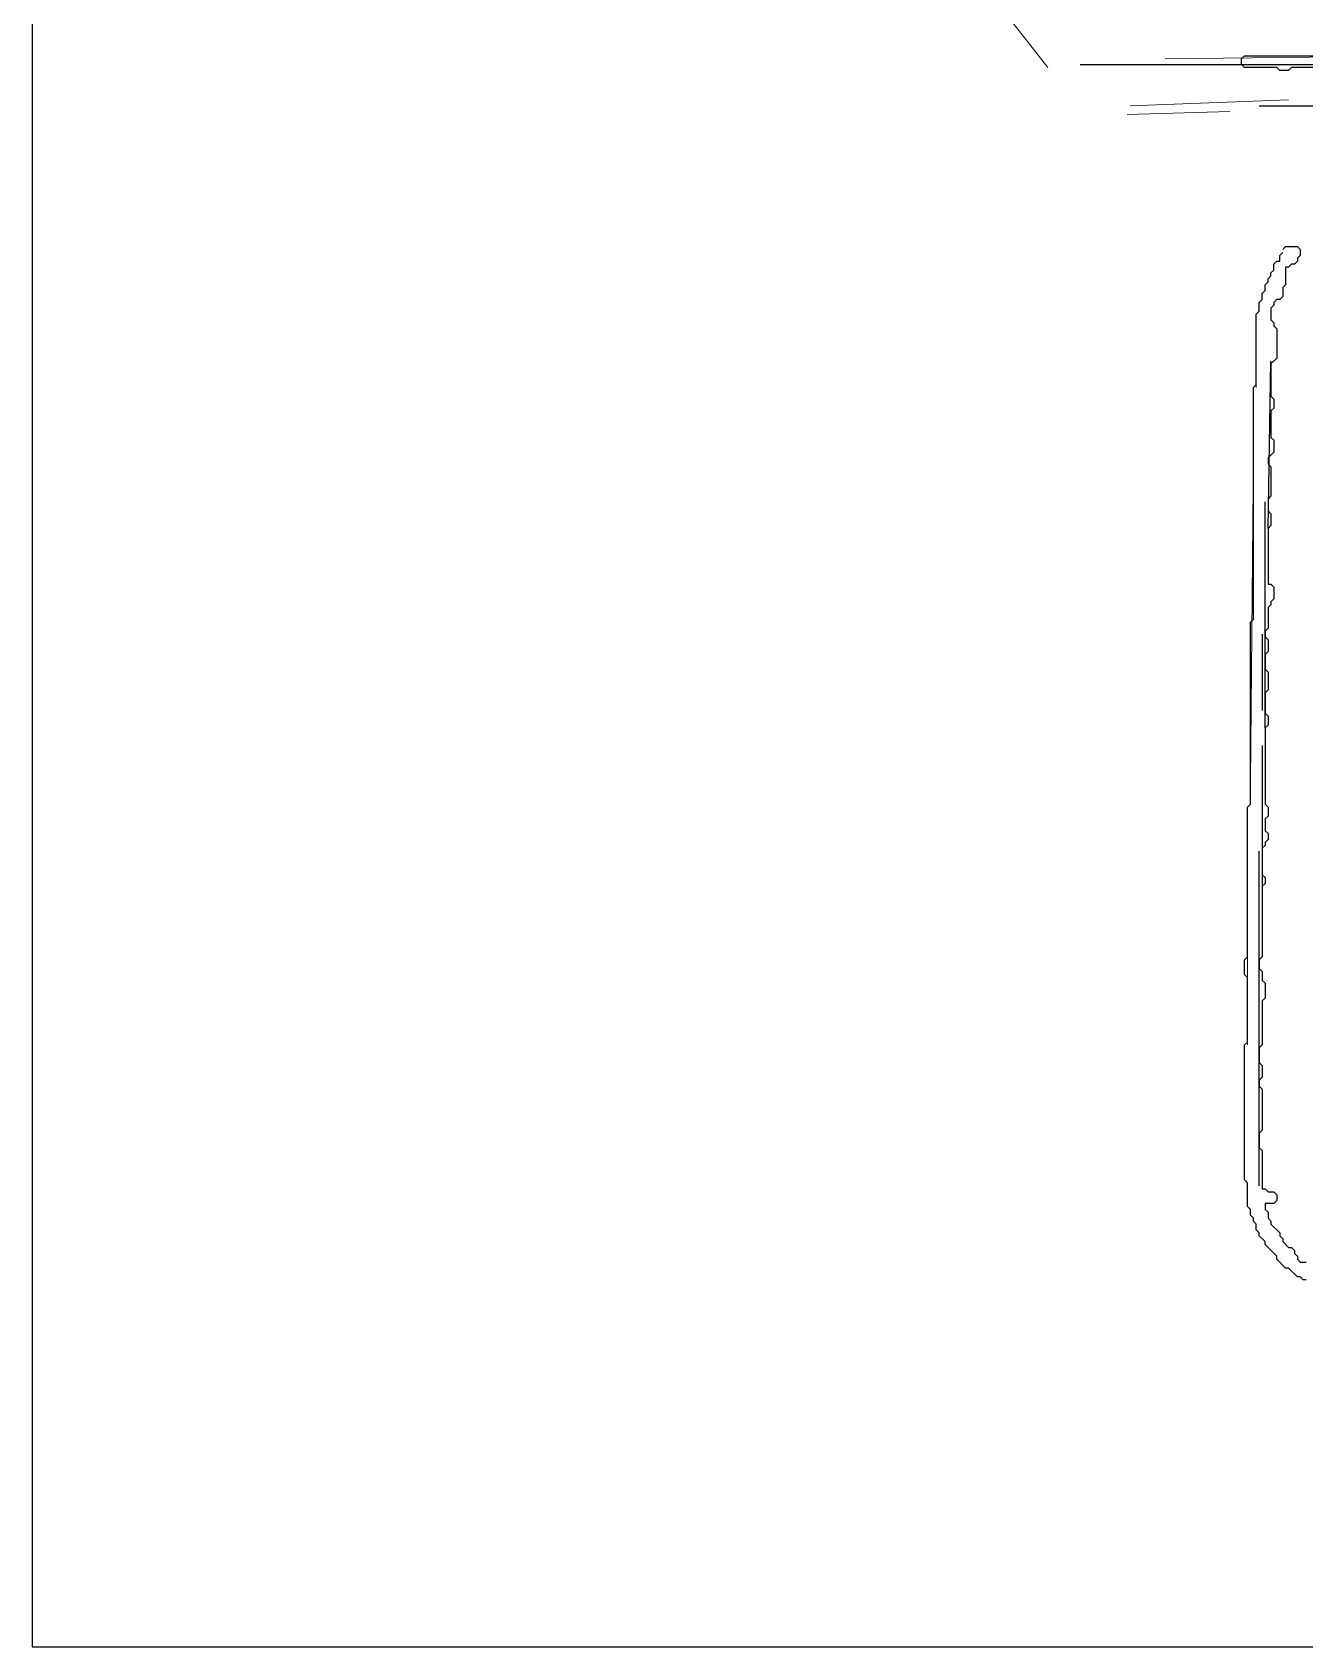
# Model space of a CAD drawing. Header units: metres. Extents: x 0 to 314, y 0 to 400.
# Drawn here: x 0 to 108.4, y 0.2 to 137.8 of the extents above; entities that cross this region are included whole.
import ezdxf

# ---------------------------------------------------------------- set-up
doc = ezdxf.new("R2010")
doc.units = ezdxf.units.M
for name, color, linetype in [('CUT', 7, 'Continuous'), ('FOLD', 1, 'Continuous'), ('OUTLINE', 3, 'Continuous')]:
    doc.layers.add(name, color=color, linetype=linetype)

msp = doc.modelspace()

# ---------------------------------------------------------------- linework, layer by layer
at = {"layer": 'CUT', "lineweight": 25}
for p, q in [((89.25, 135), (124.75, 135)), ((104.5, 131.5), (114.75, 131.5)), ((105.25, 95.5), (105.5, 109.75)), ((105, 78.5), (105, 97.75)), ((104.75, 86.5), (104.75, 80)), ((104.75, 77), (104.75, 65)), ((104.5, 39.5), (104.5, 68))]:
    msp.add_line(p, q, dxfattribs=at)
at = {"layer": 'FOLD', "lineweight": 18}
for p, q in [((80.25, 142.75), (86.5, 134.75)), ((96.5, 135.5), (118.25, 135.75)), ((93.5, 131.5), (107, 132)), ((93.25, 130.75), (102, 131)), ((104.25, 113.25), (104.25, 107.5)), ((103.75, 74), (104, 102.25)), ((103.5, 62.75), (103.5, 71.5)), ((103.5, 51.5), (103.5, 59.75)), ((103.25, 40.25), (103.25, 51.25))]:
    msp.add_line(p, q, dxfattribs=at)
at = {"layer": 'OUTLINE'}
for points in [[(0, 325.75), (0, 0.25), (314.25, 0.25), (314.25, 399.75)], [(125, 134.75), (107.25, 134.75), (107, 134.5), (106.25, 134.5), (106, 134.75), (103.25, 134.75), (103, 135), (103, 135.5), (103.25, 135.75), (122.25, 135.75)], [(108.5, 31.5), (108.25, 31.5), (108, 31.75), (107.75, 31.75), (107, 32.5), (106.75, 32.5), (106, 33.25), (106, 33.5), (105, 34.5), (105, 34.75), (104.5, 35.25), (104.5, 35.5), (104.25, 35.75), (104.25, 36.25), (104, 36.5), (104, 36.75), (103.75, 37), (103.75, 37.5), (103.5, 37.75), (103.5, 39.75), (103.25, 40), (103.25, 51.5), (103.5, 51.75), (103.5, 57.25), (103.25, 57.5), (103.25, 58.75), (103.5, 59), (103.5, 71.75), (103.75, 72), (103.75, 87.5), (104, 87.75), (104, 107.5), (104.25, 107.75), (104.25, 113.75), (104.5, 114), (104.5, 114.75), (104.75, 115), (104.75, 115.5), (105, 115.75), (105, 116.25), (105.25, 116.5), (105.25, 116.75), (105.5, 117), (105.5, 117.25), (105.75, 117.5), (105.75, 118), (106, 118.25), (106.25, 118.25), (106.25, 118.75), (106.5, 119)], [(106.5, 119.25), (106.75, 119.5), (107.75, 119.5), (108, 119.25), (108, 118.75), (107.75, 118.5), (107.75, 118.25), (107.5, 118), (107.25, 118), (107, 117.75), (106.75, 117.75), (106.75, 116.25), (106.5, 116), (106.5, 115.25), (106.25, 115), (106, 115), (105.75, 114.75), (105.75, 114.5), (105.5, 114.25), (105.5, 113.25), (105.75, 113), (105.75, 112.75), (106, 112.5), (106, 110), (105.5, 109.5), (105.5, 106.75), (105.75, 106.5), (105.75, 105.75), (105.5, 105.5), (105.5, 103.25), (105.75, 103), (105.75, 102), (105.25, 101.5), (105.25, 101), (105.5, 100.75), (105.5, 98.25), (105.25, 98), (105.25, 97), (105.5, 96.75), (105.5, 95.75), (105.25, 95.5), (105.25, 90.75), (105.5, 90.75), (105.75, 90.5), (105.75, 89.5), (105.5, 89.25), (105.5, 89), (105.25, 88.75), (105.25, 87), (105, 86.75), (105, 86.25), (105.25, 86), (105.25, 85), (105, 84.75), (105, 83.5), (105.25, 83.25), (105.25, 81.75), (105, 81.5), (105, 79.75), (105.25, 79.5), (105.25, 78.75), (105, 78.5), (105, 72), (105.25, 71.75), (105.25, 71), (105, 70.75), (105, 69.75), (105.25, 69.5), (105.25, 69), (105, 68.75), (105, 68.5), (104.75, 68.25), (104.75, 66), (105, 65.75), (105, 65.25), (104.75, 65), (104.75, 59), (104.5, 58.75), (104.5, 58), (104.75, 57.75), (104.75, 57), (105, 56.75), (105, 55.5), (104.75, 55.25), (104.75, 51.5), (104.5, 51.25), (104.5, 50), (104.75, 49.75), (104.75, 48.75), (104.5, 48.5), (104.5, 48), (104.75, 47.75), (104.75, 44.25), (104.5, 44), (104.5, 42.75), (104.75, 42.5), (104.75, 39.25), (105, 39.25), (105.25, 39), (105.75, 39), (106, 38.75), (106, 38.25), (105.75, 38), (105, 38), (105, 37.5), (105.25, 37.25), (105.25, 36.75), (105.5, 36.5), (105.5, 36.25), (106.25, 35.5), (106.25, 35.25), (106.5, 35), (106.5, 34.75), (107, 34.25), (107.25, 34.25), (107.5, 34), (107.5, 33.75), (107.75, 33.5), (107.75, 33.25), (108, 33), (108.5, 33)]]:
    msp.add_lwpolyline(points, dxfattribs=at)

doc.saveas('drawing.dxf')
